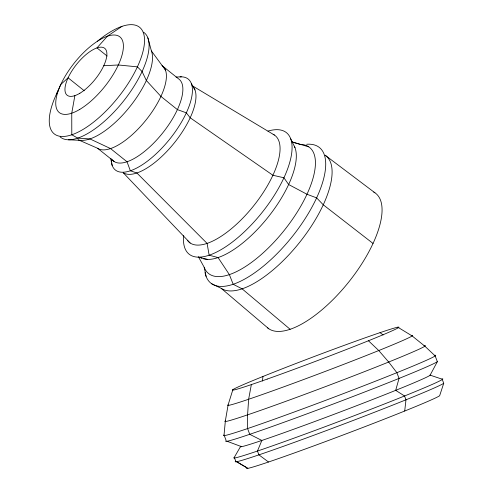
<?xml version="1.0" encoding="UTF-8"?>
<svg xmlns="http://www.w3.org/2000/svg" width="493" height="493" viewBox="0 0 493 493"><rect width="100%" height="100%" fill="white"/><g stroke="black" fill="none" stroke-linecap="round" stroke-linejoin="round"><path stroke-width="0.74" d="M397.802 327.192L412.154 335.949L424.874 346.203L435.177 355.934L437.346 361.671A113.402 3.168 -20.7 0 1 321.331 408.506A113.402 3.168 -20.7 0 1 226.213 440.717L224.044 434.98L225.35 420.899L228.13 404.839L232.881 389.624M262.461 381.071L262.935 376.486M183.71 235.605L183.47 237.848A77.839 30.911 -51.3 0 0 262.603 211.836A77.839 30.911 -51.3 0 0 267.958 131.107M404.698 411.026L405.992 399.798L404.543 395.978L395.688 390.345L399.04 378.421L396.871 372.683L388.675 362.028L378.76 350.541L368.45 340.762M74.868 95.642L71.756 113.199L71.793 134.78L77.771 138.114L89.942 138.915L110.549 148.578L127.015 161.766L130.362 170.788L136.869 172.981L207.091 243.4L209.143 255.214L218.085 257.574L229.374 274.619L233.177 284.282L242.106 288.836L290.137 329.287M251.344 384.602L248.638 399.256L247.585 414.847L247.572 428.571L249.741 434.315L261.851 440.446L257.469 451.033L258.911 454.86L268.512 462.009M442.283 379.474L443.731 383.301L439.639 395.75A103.438 2.89 -20.7 0 1 333.81 438.474A103.438 2.89 -20.7 0 1 247.048 467.851L235.734 461.171L234.286 457.344L240.757 446.19A101.657 2.841 -20.7 0 0 326.027 417.318A101.657 2.841 -20.7 0 0 430.032 375.327L437.346 361.671M56.399 94.28L60.824 84.445L68.089 77.814L84.241 90.749M121.999 26.351L107.4 36.211L96.967 47.907L107.135 56.054M103.746 65.735L118.332 64.971L137.393 66.851L142.089 71.522L146.359 80.495L160.921 96.418L177.388 109.606L186.329 112.829L190.175 117.784L272.9 175.255L283.925 177.776L288.633 184.524L306.979 194.26L316.623 197.878L323.26 204.805L373.035 243.45M176.032 77.062L181.406 76.828M68.336 139.784L81.665 140.382A58.722 23.319 -51.3 0 0 130.898 105.391A58.722 23.319 -51.3 0 0 151.425 50.982L147.863 37.875M198.174 257.155L207.732 259.404M292.367 142.033L308.741 146.834M292.029 141.953L300.157 144.338A80.772 32.076 -51.3 0 1 285.712 228.499A80.772 32.076 -51.3 0 1 204.201 267.305L206.105 276.419M429.945 375.081L441.401 378.938A111.714 3.118 -20.7 0 1 341.655 420.474A111.714 3.118 -20.7 0 1 234.286 457.344M227.1 441.266L241.558 446.676M78.19 139.778L97.583 148.264L114.049 161.451M211.7 283.765L221.215 288.337L268.802 328.776M236.609 461.707L247.862 468.35M192.042 85.603L274.391 135.039M374.92 192.788L325.103 155.203A84.469 33.542 -51.3 0 1 301.02 240.609A84.469 33.542 -51.3 0 1 221.215 288.337M380.048 332.646L383.098 334.981M190.15 242.994L123.145 172.649A55.481 22.031 -51.3 0 0 172.716 144.837A55.481 22.031 -51.3 0 0 193.909 87.809M151.425 50.982L165.445 70.061M191.352 83.551L194.957 89.899M198.432 256.822L204.201 267.305M290.636 138.656L294.962 147.617M110.925 158.432L112.201 165.512M443.731 383.301A111.714 3.118 -20.7 0 1 329.435 429.44A111.714 3.118 -20.7 0 1 235.734 461.171M434.29 355.385A113.402 3.168 -20.7 0 1 333.028 397.549A113.402 3.168 -20.7 0 1 224.044 434.98M424.035 345.685A107.16 2.995 -20.7 0 1 328.344 385.532A107.16 2.995 -20.7 0 1 225.35 420.899M411.372 335.468A98.834 2.761 -20.7 0 1 323.118 372.215A98.834 2.761 -20.7 0 1 228.13 404.839M180.056 76.846A58.254 23.134 -51.3 0 1 170.134 138.619A58.254 23.134 -51.3 0 1 111.498 163.01M111.282 161.618A58.254 23.134 -51.3 0 1 111.128 159.375M112.065 159.572A52.431 20.817 -51.3 0 0 161.439 134.509A52.431 20.817 -51.3 0 0 178.528 78.818L162.068 65.631A52.431 20.817 -51.3 0 1 147.117 118.64A52.431 20.817 -51.3 0 1 97.583 148.264M373.737 192.073A86.281 34.264 -51.3 0 1 350.227 280.141A86.281 34.264 -51.3 0 1 267.619 327.876M306.658 144.264A86.854 34.492 -51.3 0 1 292.774 235.944A86.854 34.492 -51.3 0 1 205.033 272.561M273.159 134.312A68.496 27.201 -51.3 0 1 253.186 206.407A68.496 27.201 -51.3 0 1 187.562 240.535M294.352 146.218A73.432 29.161 -51.3 0 1 267.114 218.399A73.432 29.161 -51.3 0 1 203.116 258.671M201.76 258.153A73.432 29.161 -51.3 0 1 199.924 257.136M97.263 41.406A68.28 27.115 -51.3 0 1 143.457 49.51A68.28 27.115 -51.3 0 1 77.469 132.444A68.28 27.115 -51.3 0 1 58.285 90.392M143.549 32.211A66.943 26.585 -51.3 0 1 123.386 101.262A66.943 26.585 -51.3 0 1 60.128 136.869M267.188 379.092A88.95 2.483 -20.7 0 0 398.504 327.623A88.95 2.483 -20.7 0 0 281.386 369.158A88.95 2.483 -20.7 0 0 267.188 379.092M79.804 109.366A48.48 19.252 -51.3 0 0 122.51 40.605A48.48 19.252 -51.3 0 0 66.413 74.147A48.48 19.252 -51.3 0 0 79.804 109.366M79.86 93.263A30.061 11.937 -51.3 0 0 106.34 50.631A30.061 11.937 -51.3 0 0 71.559 71.43A30.061 11.937 -51.3 0 0 79.86 93.263"/></g></svg>
